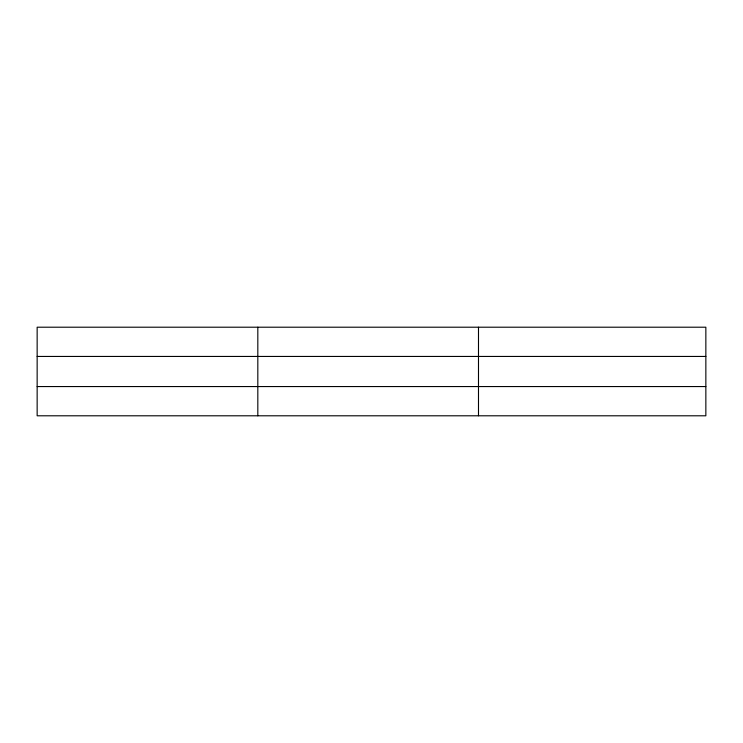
<?xml version="1.0" encoding="UTF-8"?>
<svg xmlns="http://www.w3.org/2000/svg" width="743" height="743" viewBox="0 0 743 743"><rect width="100%" height="100%" fill="white"/><g stroke="black" fill="none" stroke-linecap="round" stroke-linejoin="round"><path stroke-width="1.11" d="M257.821 415.792L257.821 327.208M478.492 415.792L478.492 327.208M705.85 356.445L705.85 327.208L37.15 327.208L37.15 415.792L705.85 415.792L705.85 356.445L37.15 356.445M37.15 386.555L705.85 386.555"/></g></svg>
